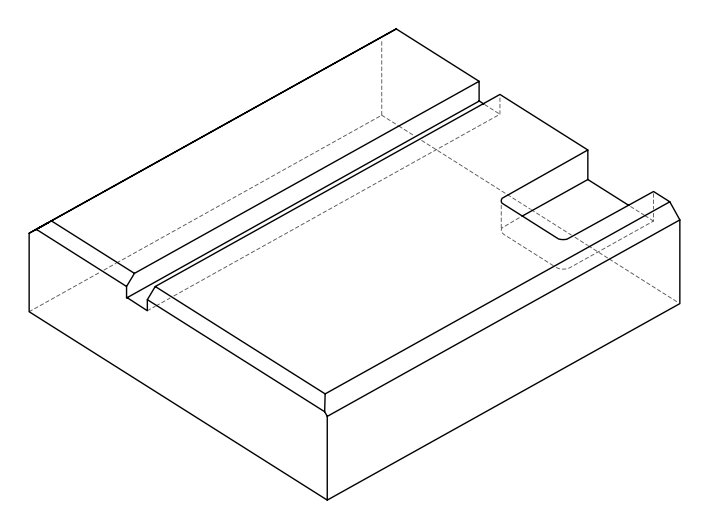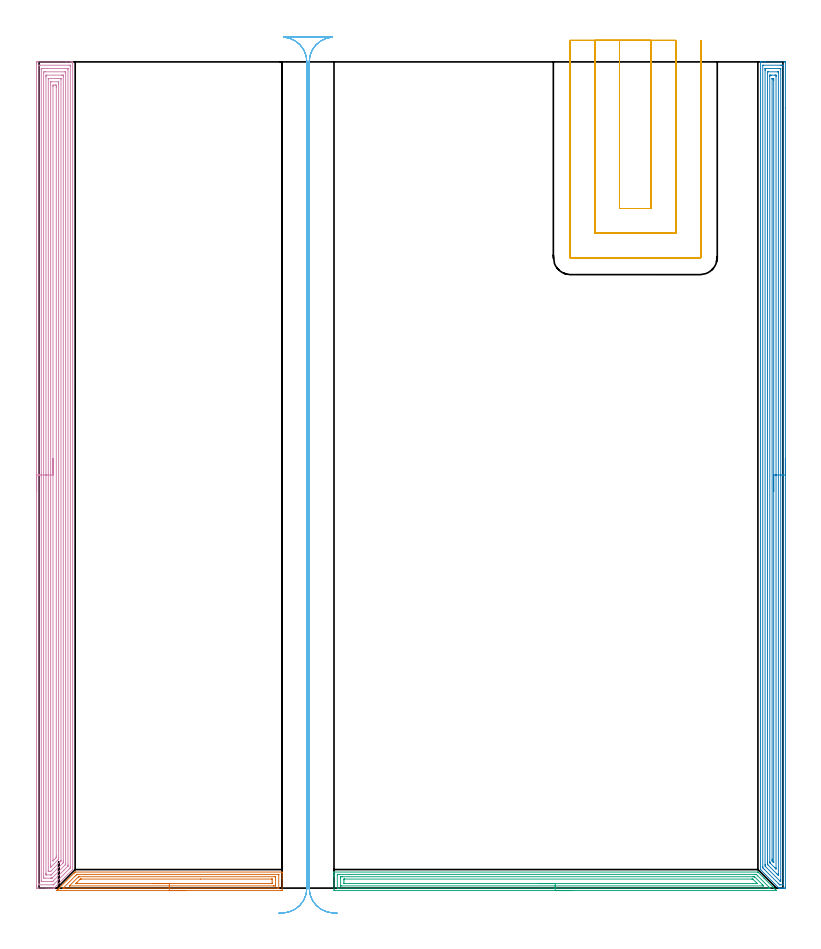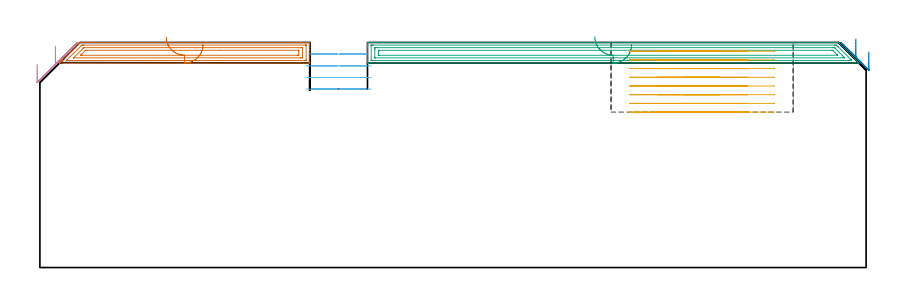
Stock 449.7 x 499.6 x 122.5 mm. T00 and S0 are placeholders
(PLAN: 6 operations, 2 tool changes, 95.4 min)
(1 AREA_MILL | FG_CHAMFER_SURFACE | UGT0205_001 | 4.47 min | 9319 mm3)
(2 AREA_MILL_1 | FG_CHAMFER_SURFACE_1 | UGT0205_001 | 24.01 min | 56952 mm3)
(3 AREA_MILL_2 | FG_CHAMFER_SURFACE_2 | UGT0205_001 | 8.67 min | 16696 mm3)
(4 AREA_MILL_3 | FG_CHAMFER_SURFACE_3 | UGT0205_001 | 32.14 min | 117841 mm3)
(5 MILL_SLOT | SLOT_PARTIAL_RECTANGULAR | UGT0201_094 | Follow Part, ap 5, ae 75% | 17.01 min | 481264 mm3)
(6 MILL_RECTANGULAR_SLOT | SLOT_RECTANGULAR | UGT0201_018 | Follow Part, ap 7.5, ae 75% | 9.05 min | 397722 mm3)
(TOOL UGT0205_001 | Chamfer Mill 20 x 3 x 45 deg. | D20 FL50 Z2)
(TOOL UGT0201_094 | End mill 20 mm | D20 FL38 Z4)
(TOOL UGT0201_018 | End mill 30 mm | D30 FL50 Z4)
(OP 1 AREA_MILL)
G17 G21 G94 G90
T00 M6
G54
G17 G0 G90 X88.75 Y-1.5 S1061 M3
G43 Z132.5 H0
Z121.3
G94 G1 X88.712 Z120.428 F250.
X88.598 Z119.564
X88.409 Z118.712
X88.147 Z117.88
X87.813 Z117.074
X87.41 Z116.3
X86.941 Z115.564
X86.41 Z114.872
X85.821 Z114.229
X85.178 Z113.64
X84.486 Z113.108
X83.75 Z112.64
X82.976 Z112.237
X82.17 Z111.903
X81.338 Z111.641
X80.486 Z111.452
X79.622 Z111.338
X78.75 Z111.3
X10.646
X10.604 Y-1.498
X10.608 Y-1.491 Z111.307
X10.784 Y-1.315 Z111.483
X10.951 Y-1.147 Z111.648
X11.113 Y-0.986 Z111.812
X11.231 Y-0.868 Z111.93
X11.388 Y-0.709 Z112.086
X11.541 Y-0.558 Z112.24
X11.678 Y-0.421 Z112.377
X11.826 Y-0.272 Z112.523
X11.968 Y-0.13 Z112.667
X12.125 Y0.027 Z112.824
X12.263 Y0.165 Z112.961
X16.597 Y4.497 Z117.297
X21.131 Y9.032 Z121.83
X21.388 Y9.289 Z122.088
X21.465 Y9.365 Z122.165
X21.728 Y9.626 Z122.421
X21.805 Y9.697 Z122.488
X21.963 Y9.7 Z122.5
X146.716
X146.89 Y9.697 Z122.489
X146.897 Y9.557 Z122.35
X146.9 Y9.409 Z122.209
Y9.192 Z121.992
Y8.472 Z121.267
Y7.238 Z120.035
Y5.849 Z118.644
Y-1.147 Z111.651
X146.896 Y-1.408 Z111.39
X146.89 Y-1.492 Z111.306
X146.803 Y-1.499 Z111.299
X146.269 Y-1.5 Z111.3
X78.75
Y-0.086 Z112.714
X15.238
X14.808 Y-0.084 Z112.716
X14.614 Y-0.082 Z112.718
X14.485 Y-0.079 Z112.721
X14.544 Y-0.014 Z112.786
X14.623 Y0.07 Z112.87
X14.808 Y0.258 Z113.058
X14.982 Y0.432 Z113.232
X22.056 Y7.506 Z120.306
X22.149 Y7.598 Z120.398
X22.504 Y7.943 Z120.743
X22.857 Y8.279 Z121.079
X23.052 Y8.281 Z121.081
X23.751 Y8.285 Z121.085
X23.942 Y8.286 Z121.086
X144.671 Y8.285 Z121.085
X144.839 Y8.283 Z121.083
X144.879 Y8.28 Z121.08
X144.89 Y8.278 Z121.078
X144.893 Y8.266 Z121.066
X144.897 Y8.232 Z121.032
X144.9 Y8.062 Z120.862
Y0.192 Z112.992
X144.897 Y0.055 Z112.855
X144.891 Y-0.054 Z112.746
X144.888 Y-0.08 Z112.72
X144.875 Y-0.081 Z112.719
X144.832 Y-0.083 Z112.717
X144.48 Y-0.085 Z112.715
X144.289 Y-0.086 Z112.714
X78.75
Y1.328 Z114.128
X18.537 Y1.329 Z114.129
X18.42 Y1.33 Z114.13
X18.385 Y1.332 Z114.132
X18.358 Y1.334 Z114.134
X18.369 Y1.358 Z114.158
X18.385 Y1.384 Z114.184
X18.431 Y1.432 Z114.232
X18.476 Y1.477 Z114.277
X23.751 Y6.752 Z119.552
X23.852 Y6.845 Z119.645
X23.874 Y6.862 Z119.662
X23.892 Y6.865 Z119.665
X23.937 Y6.868 Z119.668
X24.123 Y6.871 Z119.671
X142.541
X142.692 Y6.87 Z119.67
X142.843 Y6.866 Z119.666
X142.879 Y6.865 Z119.665
X142.89 Y6.844 Z119.644
X142.895 Y6.791 Z119.591
X142.898 Y6.723 Z119.523
X142.9 Y6.52 Z119.32
Y2.148 Z114.948
X142.893 Y1.477 Z114.277
X142.89 Y1.375 Z114.175
X142.885 Y1.335 Z114.135
X142.839 Y1.333 Z114.133
X142.692 Y1.331 Z114.131
X141.949 Y1.329 Z114.129
X141.797 Y1.328 Z114.128
X78.75
Y2.743 Z115.543
X22.857
X22.455 Y2.744 Z115.544
X22.328 Y2.746 Z115.546
X22.273 Y2.75 Z115.55
X22.216 Y2.756 Z115.556
X22.255 Y2.799 Z115.599
X22.324 Y2.872 Z115.672
X22.674 Y3.226 Z116.026
X22.857 Y3.408 Z116.208
X24.645 Y5.196 Z117.996
X24.872 Y5.414 Z118.214
X24.905 Y5.445 Z118.245
X24.947 Y5.45 Z118.25
X25.05 Y5.453 Z118.253
X25.54 Y5.456 Z118.256
X97.669 Y5.457 Z118.257
X140.749
X140.799 Y5.456 Z118.256
X140.85 Y5.454 Z118.254
X140.885 Y5.451 Z118.251
X140.89 Y5.409 Z118.209
X140.9 Y4.977 Z117.777
Y3.229 Z116.029
X140.89 Y2.791 Z115.591
X140.878 Y2.749 Z115.549
X140.799 Y2.747 Z115.547
X140.667 Y2.744 Z115.544
X140.502 Y2.743 Z115.543
X140.009
X78.75
X77.878 Z115.581
X77.013 Z115.695
X76.162 Z115.883
X75.33 Z116.146
X74.524 Z116.48
X73.75 Z116.882
X73.014 Z117.351
X72.322 Z117.882
X71.679 Z118.472
X71.09 Z119.115
X70.558 Z119.807
X70.09 Z120.543
X69.687 Z121.316
X69.353 Z122.122
X69.091 Z122.954
X68.902 Z123.806
X68.788 Z124.671
X68.75 Z125.543
G0 Z132.5
M5
M2
(OP 2 AREA_MILL_1)
G17 G21 G94 G90
T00 M6
G54
G17 G0 G90 X451.2 Y259.75 S1061 M3
G43 Z132.5 H0
Z117.4
G94 G1 Y259.712 Z116.528 F250.
Y259.598 Z115.664
Y259.409 Z114.812
Y259.147 Z113.98
Y258.813 Z113.174
Y258.41 Z112.4
Y257.941 Z111.664
Y257.41 Z110.972
Y256.821 Z110.329
Y256.178 Z109.74
Y255.486 Z109.209
Y254.75 Z108.74
Y253.976 Z108.337
Y253.17 Z108.003
Y252.338 Z107.741
Y251.486 Z107.552
Y250.622 Z107.438
Y249.75 Z107.4
Y1.019
X451.199 Y0.613 Z107.401
X451.194 Y0.132 Z107.402
X451.191 Y0.009 Z107.405
X450.719 Y0. Z107.876
X450.164 Z108.433
X449.835 Z108.761
X449.28 Z109.316
X448.952 Z109.644
X448.294 Z110.306
X447.842 Z110.758
X447.561 Z111.034
X447.422 Z111.174
X447.303 Y0.001 Z111.294
X447.296 Y0.003 Z111.3
X436.286 Y11.014 Z122.314
X436.146 Y11.156 Z122.451
X436.104 Y11.205 Z122.49
X436.1 Y11.328 Z122.5
Y499.334
X436.102 Y499.492 Z122.488
X436.115 Y499.5 Z122.476
X436.458 Z122.141
X436.807 Z121.792
X437.465 Z121.13
X438.677 Z119.92
X439.232 Z119.362
X450.719 Z107.879
X450.999 Y499.497 Z107.599
X451.192 Y499.49 Z107.406
X451.199 Y499.295 Z107.399
X451.2 Y471.638 Z107.4
Y249.75
X449.786 Z108.814
X449.785 Y2.188 Z108.815
X449.784 Y2.082 Z108.816
X449.782 Y2.031 Z108.818
X449.78 Y2.013 Z108.82
X449.74 Y2.01 Z108.86
X449.345 Y2.001 Z109.255
X448.068 Y2. Z110.532
X447.936 Y2.002 Z110.664
X447.831 Y2.005 Z110.769
X447.763 Y2.01 Z110.837
X447.715 Y2.047 Z110.885
X447.352 Y2.399 Z111.248
X438.348 Y11.402 Z120.252
X437.536 Y12.221 Z121.064
X437.521 Y12.328 Z121.079
X437.518 Y12.432 Z121.082
X437.515 Y12.643 Z121.085
X437.514 Y13.064 Z121.086
Y497.312
X437.516 Y497.418 Z121.084
X437.518 Y497.469 Z121.082
X437.52 Y497.487 Z121.08
X437.56 Y497.49 Z121.04
X437.955 Y497.499 Z120.645
X448.068 Y497.5 Z110.532
X448.952 Z109.648
X449.442 Y497.499 Z109.158
X449.671 Y497.493 Z108.929
X449.779 Y497.489 Z108.821
X449.785 Y497.152 Z108.815
Y497.101
X449.786 Y249.75 Z108.814
X448.372 Z110.228
X448.371 Y5.077 Z110.229
Y4.772
X448.367 Y4.185 Z110.233
X448.365 Y4.034 Z110.235
X448.356 Y4.01 Z110.244
X448.311 Y4.006 Z110.289
X448.247 Y4.004 Z110.353
X448.207 Y4.01 Z110.393
X448.122 Y4.084 Z110.478
X448.068 Y4.133 Z110.532
X448.015 Y4.185 Z110.585
X439.232 Y12.968 Z119.368
X439.088 Y13.114 Z119.512
X438.942 Y13.27 Z119.658
X438.936 Y13.414 Z119.664
X438.93 Y14.007 Z119.67
X438.929 Y14.313 Z119.671
Y494.423
Y494.729
X438.933 Y495.316 Z119.667
X438.935 Y495.466 Z119.665
X438.944 Y495.49 Z119.656
X438.989 Y495.495 Z119.611
X439.051 Y495.499 Z119.549
X447.886 Y495.5 Z110.714
X448.068 Y495.498 Z110.532
X448.25 Y495.494 Z110.35
X448.365 Y495.49 Z110.235
X448.367 Y495.417 Z110.233
X448.369 Y495.316 Z110.231
X448.371 Y495.009 Z110.229
X448.372 Y249.75 Z110.228
X446.957 Z111.643
Y8.649
X446.955 Y7.988 Z111.645
X446.952 Y7.756 Z111.648
X446.95 Y7.715 Z111.65
X446.941 Y7.72 Z111.659
X446.896 Y7.756 Z111.704
X446.301 Y8.348 Z112.299
X445.999 Y8.649 Z112.601
X440.642 Y14.007 Z117.958
X440.521 Y14.13 Z118.079
X440.426 Y14.23 Z118.174
X440.364 Y14.297 Z118.236
X440.35 Y14.341 Z118.25
X440.345 Y14.668 Z118.255
X440.343 Y15.793 Z118.257
Y493.3
X440.344 Y493.395 Z118.256
X440.347 Y493.453 Z118.253
X440.349 Y493.48 Z118.251
X440.361 Y493.49 Z118.239
X441.029 Y493.5 Z117.571
X446.33 Z112.27
X446.734 Y493.495 Z111.866
X446.935 Y493.49 Z111.665
X446.951 Y493.487 Z111.649
X446.953 Y493.472 Z111.647
X446.956 Y493.436 Z111.644
X446.957 Y493.384 Z111.643
Y492.866
Y249.75
X445.543 Z113.057
Y12.094
X445.542 Y11.967 Z113.058
X445.537 Y11.712 Z113.063
X445.534 Y11.576 Z113.066
X445.496 Y11.609 Z113.104
X445.417 Y11.684 Z113.183
X444.877 Y12.221 Z113.723
X441.883 Y15.216 Z116.717
X441.812 Y15.289 Z116.788
X441.778 Y15.327 Z116.822
X441.765 Y15.345 Z116.835
X441.762 Y15.412 Z116.838
X441.758 Y15.666 Z116.842
X441.757 Y15.793 Z116.843
Y490.978
X441.758 Y491.105 Z116.842
X441.764 Y491.36 Z116.836
X441.769 Y491.491 Z116.831
X441.803 Y491.494 Z116.797
X441.883 Y491.497 Z116.717
X442.124 Y491.5 Z116.476
X442.766 Z115.834
X444.775 Z113.825
X445.417 Y491.496 Z113.183
X445.508 Y491.493 Z113.092
X445.53 Y491.491 Z113.07
X445.536 Y491.401 Z113.064
X445.54 Y491.232 Z113.06
X445.543 Y490.978 Z113.057
Y490.851
Y249.75
X444.129 Z114.471
X444.128 Y15.793 Z114.472
X444.126 Y15.511 Z114.474
X444.125 Y15.456 Z114.475
X444.123 Y15.443 Z114.477
X444.109 Y15.451 Z114.491
X444.039 Y15.516 Z114.561
X443.755 Y15.793 Z114.845
X443.65 Y15.9 Z114.95
X443.262 Y16.298 Z115.338
X443.178 Y16.4 Z115.422
X443.175 Y16.525 Z115.425
X443.173 Y16.686 Z115.427
X443.171 Y17.17 Z115.429
Y17.579
X443.172 Y489.065 Z115.428
X443.173 Y489.307 Z115.427
X443.176 Y489.427 Z115.424
X443.178 Y489.48 Z115.422
X443.227 Y489.492 Z115.373
X443.65 Y489.496 Z114.95
X444.107 Z114.493
X444.121 Y489.49 Z114.479
X444.124 Y489.479 Z114.476
X444.127 Y489.065 Z114.473
X444.129 Y488.581 Z114.471
Y488.172
Y249.75
Y248.878 Z114.509
Y248.013 Z114.623
Y247.162 Z114.812
Y246.33 Z115.074
Y245.524 Z115.408
Y244.75 Z115.811
Y244.014 Z116.28
Y243.322 Z116.811
Y242.679 Z117.4
Y242.09 Z118.043
Y241.558 Z118.735
Y241.09 Z119.471
Y240.687 Z120.245
Y240.353 Z121.051
Y240.091 Z121.883
Y239.902 Z122.735
Y239.788 Z123.6
Y239.75 Z124.471
G0 Z132.5
M5
M2
(OP 3 AREA_MILL_2)
G17 G21 G94 G90
T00 M6
G54
G17 G0 G90 X322.05 Y-1.5 S1061 M3
G43 Z132.5 H0
Z121.3
G94 G1 X322.012 Z120.428 F250.
X321.898 Z119.564
X321.709 Z118.712
X321.447 Z117.88
X321.113 Z117.074
X320.71 Z116.3
X320.242 Z115.564
X319.71 Z114.872
X319.121 Z114.229
X318.478 Z113.64
X317.786 Z113.108
X317.05 Z112.64
X316.276 Z112.237
X315.47 Z111.903
X314.638 Z111.641
X313.786 Z111.452
X312.922 Z111.338
X312.05 Z111.3
X178.92
X178.562 Y-1.497 Z111.302
X178.31 Y-1.493 Z111.304
X178.306 Y-1.147 Z111.651
X178.3 Y-0.54 Z112.257
Y6.723 Z119.517
Y7.259 Z120.055
Y7.598 Z120.394
Y8.133 Z120.929
Y8.472 Z121.267
Y9.426 Z122.226
X178.303 Y9.566 Z122.358
X178.31 Y9.698 Z122.489
X178.473 Y9.7 Z122.5
X434.458
X434.595 Y9.697 Z122.489
X434.683 Y9.619 Z122.416
X438.333 Y5.967 Z118.767
X443.564 Y0.737 Z113.535
X443.7 Y0.602 Z113.398
X443.84 Y0.461 Z113.259
X443.992 Y0.309 Z113.107
X444.137 Y0.165 Z112.96
X444.584 Y-0.284 Z112.516
X444.882 Y-0.581 Z112.217
X445.011 Y-0.709 Z112.087
X445.361 Y-1.061 Z111.739
X445.544 Y-1.244 Z111.556
X445.645 Y-1.344 Z111.455
X445.776 Y-1.479 Z111.319
X445.783 Y-1.495 Z111.303
X445.776 Y-1.499 Z111.299
X312.05 Y-1.5 Z111.3
Y-0.086 Z112.714
X180.707
X180.515 Y-0.085 Z112.715
X180.355 Y-0.081 Z112.719
X180.321 Y-0.079 Z112.721
X180.31 Y-0.063 Z112.737
X180.306 Y-0.033 Z112.767
X180.301 Y0.125 Z112.925
Y7.995 Z120.795
X180.304 Y8.129 Z120.929
X180.31 Y8.234 Z121.034
X180.32 Y8.279 Z121.079
X180.356 Y8.281 Z121.081
X180.707 Y8.285 Z121.085
X180.898 Y8.286 Z121.086
X181.6
X432.671 Y8.285 Z121.085
X432.863
X433.565 Y8.279 Z121.079
X434.252 Y7.598 Z120.398
X434.458 Y7.392 Z120.192
X441.248 Y0.602 Z113.402
X441.606 Y0.242 Z113.042
X441.87 Y-0.031 Z112.769
X441.905 Y-0.079 Z112.721
X441.816 Y-0.082 Z112.718
X441.606 Y-0.085 Z112.715
X441.415 Y-0.086 Z112.714
X440.713
X312.05
Y1.328 Z114.128
X182.645 Y1.329 Z114.129
X182.494 Y1.331 Z114.131
X182.343 Y1.334 Z114.134
X182.31 Y1.336 Z114.136
X182.306 Y1.363 Z114.163
X182.303 Y1.413 Z114.213
X182.301 Y1.477 Z114.277
X182.3 Y1.666 Z114.466
Y5.849 Z118.649
Y6.038 Z118.838
X182.304 Y6.723 Z119.523
X182.307 Y6.818 Z119.618
X182.31 Y6.86 Z119.66
X182.349 Y6.865 Z119.665
X182.494 Y6.867 Z119.667
X183.236 Y6.871 Z119.671
X183.387
X431.627
X431.778 Y6.87 Z119.67
X432.527 Y6.864 Z119.664
X432.671 Y6.73 Z119.53
X432.678 Y6.723 Z119.523
X437.139 Y2.262 Z115.062
X437.921 Y1.477 Z114.277
X438.032 Y1.36 Z114.16
X438.042 Y1.335 Z114.135
X437.139 Y1.329 Z114.129
X312.05 Y1.328 Z114.128
Y2.743 Z115.543
X184.774
X184.442 Y2.744 Z115.544
X184.391 Y2.745 Z115.545
X184.339 Y2.749 Z115.549
X184.31 Y2.757 Z115.557
X184.308 Y2.803 Z115.603
X184.3 Y3.207 Z116.007
Y4.956 Z117.756
Y4.974 Z117.774
X184.308 Y5.402 Z118.202
X184.31 Y5.449 Z118.249
X184.385 Y5.452 Z118.252
X184.517 Y5.456 Z118.256
X184.681 Y5.457 Z118.257
X430.884
X431.285 Y5.456 Z118.256
X431.407 Y5.453 Z118.253
X431.466 Y5.45 Z118.25
X431.501 Y5.438 Z118.238
X431.564 Y5.38 Z118.18
X431.778 Y5.173 Z117.973
X433.88 Y3.07 Z115.87
X434.167 Y2.778 Z115.578
X434.195 Y2.746 Z115.546
X434.194 Y2.745 Z115.545
X434.172 Y2.744 Z115.544
X434.128 Y2.743 Z115.543
X312.05
X311.178 Z115.581
X310.314 Z115.695
X309.462 Z115.883
X308.63 Z116.146
X307.824 Z116.48
X307.05 Z116.882
X306.314 Z117.351
X305.622 Z117.882
X304.979 Z118.472
X304.39 Z119.115
X303.858 Z119.807
X303.39 Z120.543
X302.987 Z121.316
X302.653 Z122.122
X302.391 Z122.954
X302.202 Z123.806
X302.088 Z124.671
X302.05 Z125.543
G0 Z132.5
M5
M2
(OP 4 AREA_MILL_3)
G17 G21 G94 G90
T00 M6
G54
G17 G0 G90 X-1.5 Y239.75 S1061 M3
G43 Z132.5 H0
Z110.7
G94 G1 Y239.788 Z109.828 F250.
Y239.902 Z108.964
Y240.091 Z108.112
Y240.353 Z107.28
Y240.687 Z106.474
Y241.09 Z105.7
Y241.559 Z104.964
Y242.09 Z104.272
Y242.679 Z103.629
Y243.322 Z103.04
Y244.014 Z102.508
Y244.75 Z102.04
Y245.524 Z101.637
Y246.33 Z101.303
Y247.162 Z101.041
Y248.014 Z100.852
Y248.879 Z100.738
Y249.75 Z100.7
Y498.617
X-1.498 Y498.887 Z100.702
X-1.492 Y499.493 Z100.706
X-1.486 Y499.496 Z100.711
X-0.877 Y499.5 Z101.32
X16.383 Z118.579
X18.784 Z120.979
X19.448 Z121.648
X19.837 Z122.036
X20.235 Y499.499 Z122.426
X20.247 Y499.498 Z122.439
X20.297 Y499.49 Z122.488
X20.3 Y499.334 Z122.5
Y11.328
X20.296 Y11.205 Z122.489
X20.216 Y11.114 Z122.413
X9.251 Y0.15 Z111.448
X9.116 Y0.017 Z111.313
X9.093 Y0.001 Z111.289
X8.745 Y0. Z110.945
X7.831 Z110.031
X7.166 Z109.362
X5.94 Z108.137
X4.485 Z106.68
X-1.11 Y0.001 Z101.087
X-1.486 Y0.004 Z100.711
X-1.492 Y0.007 Z100.706
X-1.497 Y0.613 Z100.703
X-1.5 Y1.235 Z100.7
Y249.75
X-0.086 Z102.114
X-0.085 Y497.203 Z102.115
X-0.083 Y497.305 Z102.117
X-0.076 Y497.49 Z102.124
X0.016 Y497.494 Z102.216
X0.512 Y497.5 Z102.712
X18.385 Z120.585
X18.784 Y497.498 Z120.984
X18.84 Y497.495 Z121.04
X18.869 Y497.491 Z121.069
X18.879 Y497.406 Z121.079
X18.884 Y497.203 Z121.084
X18.885 Y497.101 Z121.085
X18.886 Y497. Z121.086
X18.885 Y13.114 Z121.085
X18.884 Y13.014 Z121.084
X18.865 Y12.221 Z121.065
X18.827 Y12.178 Z121.027
X18.813 Y12.163 Z121.013
X8.953 Y2.304 Z111.153
X8.684 Y2.045 Z110.884
X8.642 Y2.01 Z110.842
X8.582 Y2.005 Z110.782
X8.458 Y2.001 Z110.658
X0.415 Y2. Z102.615
X0.016 Y2.002 Z102.216
X-0.04 Y2.005 Z102.16
X-0.07 Y2.009 Z102.13
X-0.079 Y2.094 Z102.121
X-0.084 Y2.297 Z102.116
X-0.085 Y2.399 Z102.115
X-0.086 Y2.501 Z102.114
Y249.75
X1.328 Z103.528
X1.329 Y494.897 Z103.529
X1.331 Y495.316 Z103.531
X1.333 Y495.434 Z103.533
X1.335 Y495.484 Z103.535
X1.435 Y495.49 Z103.635
X1.621 Y495.498 Z103.821
X1.804 Y495.499 Z104.004
X2.513 Y495.5 Z104.713
X17.181 Y495.499 Z119.381
X17.304 Y495.498 Z119.504
X17.402 Y495.494 Z119.602
X17.462 Y495.49 Z119.662
X17.465 Y495.472 Z119.665
X17.467 Y495.316 Z119.667
X17.471 Y494.842 Z119.671
Y14.007
X17.469 Y13.534 Z119.669
X17.466 Y13.324 Z119.666
X17.464 Y13.276 Z119.664
X17.427 Y13.235 Z119.627
X17.314 Y13.114 Z119.514
X15.026 Y10.825 Z117.226
X8.669 Y4.468 Z110.869
X8.383 Y4.185 Z110.583
X8.217 Y4.027 Z110.417
X8.196 Y4.01 Z110.396
X8.152 Y4.006 Z110.352
X8.059 Y4.004 Z110.259
X7.35 Y4. Z109.55
X7.166 Z109.366
X1.619 Y4.001 Z103.819
X1.496 Y4.002 Z103.696
X1.398 Y4.006 Z103.598
X1.338 Y4.01 Z103.538
X1.335 Y4.028 Z103.535
X1.333 Y4.185 Z103.533
X1.329 Y4.659 Z103.529
X1.328 Y249.75 Z103.528
X2.743 Z104.943
Y492.637
X2.75 Y493.477 Z104.95
X3.591 Y493.499 Z105.791
X3.621 Y493.5 Z105.821
X15.239 Y493.499 Z117.439
X16.05 Y493.476 Z118.25
X16.057 Y492.682 Z118.257
Y492.637
Y14.9
X16.055 Y14.476 Z118.255
X16.053 Y14.371 Z118.253
X16.05 Y14.322 Z118.25
X16.029 Y14.289 Z118.229
X15.927 Y14.182 Z118.127
X15.758 Y14.007 Z117.958
X8.059 Y6.309 Z110.259
X7.889 Y6.141 Z110.089
X7.784 Y6.042 Z109.984
X7.754 Y6.015 Z109.954
X7.705 Y6.01 Z109.905
X7.598 Y6.006 Z109.798
X7.166 Y6. Z109.366
X7.136 Z109.336
X3.561 Y6.001 Z105.761
X2.75 Y6.024 Z104.95
X2.743 Y6.818 Z104.943
Y6.863
Y249.75
X4.157 Z106.357
Y490.285
X4.159 Y490.851 Z106.359
X4.161 Y491.174 Z106.361
X4.167 Y491.49 Z106.367
X4.485 Y491.496 Z106.685
X4.73 Y491.499 Z106.93
X13.666 Y491.5 Z115.866
X14.315 Y491.498 Z116.515
X14.563 Y491.496 Z116.763
X14.622 Y491.49 Z116.822
X14.636 Y491.473 Z116.836
X14.638 Y491.421 Z116.838
X14.642 Y490.851 Z116.842
X14.643 Y490.523 Z116.843
Y16.359
X14.641 Y15.793 Z116.841
X14.639 Y15.47 Z116.839
X14.636 Y15.361 Z116.836
X14.571 Y15.281 Z116.771
X14.315 Y15.015 Z116.515
X14.258 Y14.957 Z116.458
X7.951 Y8.649 Z110.151
X7.557 Y8.258 Z109.757
X7.426 Y8.13 Z109.626
X7.32 Y8.03 Z109.52
X7.286 Y8.01 Z109.486
X7.247 Y8.006 Z109.447
X7.166 Y8.003 Z109.366
X6.922 Y8. Z109.122
X4.485 Y8.001 Z106.685
X4.237 Y8.004 Z106.437
X4.178 Y8.01 Z106.378
X4.164 Y8.027 Z106.364
X4.162 Y8.079 Z106.362
X4.158 Y8.649 Z106.358
X4.157 Y8.977 Z106.357
Y249.75
X5.571 Z107.771
X5.572 Y488.872 Z107.772
X5.573 Y489.065 Z107.773
X5.578 Y489.414 Z107.778
X5.582 Y489.49 Z107.782
X5.691 Y489.495 Z107.891
X5.838 Y489.499 Z108.038
X12.987 Z115.187
X13.173 Y489.495 Z115.373
X13.213 Y489.49 Z115.413
X13.222 Y489.487 Z115.422
X13.224 Y489.472 Z115.424
X13.227 Y489.43 Z115.427
X13.229 Y489.258 Z115.429
Y489.065
X13.228 Y16.686 Z115.428
X13.227 Y16.511 Z115.427
X13.224 Y16.424 Z115.424
X13.222 Y16.385 Z115.422
X13.197 Y16.357 Z115.397
X13.031 Y16.184 Z115.231
X12.645 Y15.793 Z114.845
X12.587 Y15.734 Z114.787
X7.166 Y10.314 Z109.366
X6.906 Y10.063 Z109.106
X6.866 Y10.026 Z109.066
X6.821 Y10.01 Z109.021
X6.704 Y10.004 Z108.904
X6.272 Y10.001 Z108.472
X5.813 Z108.013
X5.627 Y10.005 Z107.827
X5.587 Y10.01 Z107.787
X5.578 Y10.013 Z107.778
X5.575 Y10.028 Z107.775
X5.573 Y10.07 Z107.773
X5.571 Y10.242 Z107.771
Y10.435
Y249.75
X6.985 Z109.185
X6.986 Y487.279 Z109.186
X6.987 Y487.458 Z109.187
X6.989 Y487.483 Z109.189
X6.992 Y487.49 Z109.192
X7.001 Y487.494 Z109.201
X7.055 Y487.498 Z109.255
X7.166 Y487.499 Z109.366
X11.634 Z113.834
X11.708 Y487.498 Z113.908
X11.767 Y487.494 Z113.967
X11.801 Y487.491 Z114.001
X11.808 Y487.457 Z114.008
X11.811 Y487.279 Z114.011
X11.813 Y487.1 Z114.013
X11.815 Y486.386 Z114.015
Y486.206
X11.814 Y18.472 Z114.014
X11.813 Y18.293 Z114.013
X11.808 Y17.579 Z114.008
X11.802 Y17.411 Z114.002
X11.634 Y17.237 Z113.834
X11.361 Y16.959 Z113.561
X11.089 Y16.686 Z113.289
X7.341 Y12.939 Z109.541
X7.166 Y12.768 Z109.366
X6.997 Y12.606 Z109.197
X6.99 Y12.934 Z109.19
X6.987 Y13.114 Z109.187
X6.986 Y13.294 Z109.186
X6.985 Y14.007 Z109.185
Y249.75
X8.4 Z110.6
Y484.6
X8.402 Y485.151 Z110.602
X8.407 Y485.493 Z110.607
X8.946 Y485.5 Z111.146
X9.84 Z112.04
X10.393 Y485.493 Z112.593
X10.399 Y484.941 Z112.599
X10.4 Y484.6 Z112.6
Y484.047
Y19.365
X10.398 Y18.815 Z112.598
X10.393 Y18.472 Z112.593
X10.13 Y18.189 Z112.33
X9.847 Y17.895 Z112.047
X8.559 Y16.605 Z110.759
X8.516 Y16.563 Z110.716
X8.446 Y16.499 Z110.646
X8.407 Y16.465 Z110.607
X8.403 Y16.501 Z110.603
X8.401 Y16.573 Z110.601
X8.4 Y16.686 Z110.6
Y16.919
Y249.75
Y250.622 Z110.638
Y251.487 Z110.751
Y252.338 Z110.94
Y253.17 Z111.203
Y253.976 Z111.536
Y254.75 Z111.939
Y255.486 Z112.408
Y256.178 Z112.939
Y256.821 Z113.528
Y257.411 Z114.172
Y257.942 Z114.864
Y258.41 Z115.6
Y258.813 Z116.373
Y259.147 Z117.179
Y259.409 Z118.011
Y259.598 Z118.863
Y259.712 Z119.728
Y259.75 Z120.6
G0 Z132.5
M5
M2
(OP 5 MILL_SLOT)
G17 G21 G94 G90
T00 M6
G54
G17 G0 G90 X350.9 Y512.5 S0 M3
G43 Z132.5 H0
Z117.762
G94 G1 Y509.5 F250.
Y410.9 F500.
X370.
Y509.5
Y512.5 F250.
X335.9
Y509.5
Y395.9 F500.
X385.
Y509.5
Y512.5 F250.
X320.9
Y509.5
Y381.4 F500.
G3 X321.4 Y380.9 R0.5
G1 X399.5
G3 X400. Y381.4 R0.5
G1 Y509.5
Y512.5 F250.
G0 X350.9 Z113.025
G1 Y509.5
Y410.9 F500.
X370.
Y509.5
Y512.5 F250.
X335.9
Y509.5
Y395.9 F500.
X385.
Y509.5
Y512.5 F250.
X320.9
Y509.5
Y381.4 F500.
G3 X321.4 Y380.9 R0.5
G1 X399.5
G3 X400. Y381.4 R0.5
G1 Y509.5
Y512.5 F250.
G0 X350.9 Z108.287
G1 Y509.5
Y410.9 F500.
X370.
Y509.5
Y512.5 F250.
X335.9
Y509.5
Y395.9 F500.
X385.
Y509.5
Y512.5 F250.
X320.9
Y509.5
Y381.4 F500.
G3 X321.4 Y380.9 R0.5
G1 X399.5
G3 X400. Y381.4 R0.5
G1 Y509.5
Y512.5 F250.
G0 X350.9 Z103.55
G1 Y509.5
Y410.9 F500.
X370.
Y509.5
Y512.5 F250.
X335.9
Y509.5
Y395.9 F500.
X385.
Y509.5
Y512.5 F250.
X320.9
Y509.5
Y381.4 F500.
G3 X321.4 Y380.9 R0.5
G1 X399.5
G3 X400. Y381.4 R0.5
G1 Y509.5
Y512.5 F250.
G0 X350.9 Z98.812
G1 Y509.5
Y410.9 F500.
X370.
Y509.5
Y512.5 F250.
X335.9
Y509.5
Y395.9 F500.
X385.
Y509.5
Y512.5 F250.
X320.9
Y509.5
Y381.4 F500.
G3 X321.4 Y380.9 R0.5
G1 X399.5
G3 X400. Y381.4 R0.5
G1 Y509.5
Y512.5 F250.
G0 X350.9 Z94.075
G1 Y509.5
Y410.9 F500.
X370.
Y509.5
Y512.5 F250.
X335.9
Y509.5
Y395.9 F500.
X385.
Y509.5
Y512.5 F250.
X320.9
Y509.5
Y381.4 F500.
G3 X321.4 Y380.9 R0.5
G1 X399.5
G3 X400. Y381.4 R0.5
G1 Y509.5
Y512.5 F250.
G0 X350.9 Z89.337
G1 Y509.5
Y410.9 F500.
X370.
Y509.5
Y512.5 F250.
X335.9
Y509.5
Y395.9 F500.
X385.
Y509.5
Y512.5 F250.
X320.9
Y509.5
Y381.4 F500.
G3 X321.4 Y380.9 R0.5
G1 X399.5
G3 X400. Y381.4 R0.5
G1 Y509.5
Y512.5 F250.
G0 X350.9 Z84.6
G1 Y509.5
Y410.9 F500.
X370.
Y509.5
Y512.5 F250.
X335.9
Y509.5
Y395.9 F500.
X385.
Y509.5
Y512.5 F250.
X320.9
Y509.5
Y381.4 F500.
G3 X321.4 Y380.9 R0.5
G1 X399.5
G3 X400. Y381.4 R0.5
G1 Y509.5
Y512.5 F250.
G0 Z132.5
M5
M2
(OP 6 MILL_RECTANGULAR_SLOT)
G17 G21 G94 G90
T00 M6
G54
G17 G0 G90 X178.069 Y-15.295 S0 M3
G43 Z132.5 H0
Z116.15
G94 G1 X175.136 Y-14.663 F250.
G2 X163.3 Y0. R15. F500.
G1 Y499.5
G2 X177.352 Y514.47 R15.
G1 Y514.5
X147.848
Y514.47
G2 X161.9 Y499.5 R15.
G1 Y0.
G2 X150.079 Y-14.659 R15.
G1 X147.147 Y-15.295 F250.
G0 X180.346 Y-15.16 Z109.8
G1 X177.352 Y-14.97
G2 X163.3 Y0. R15. F500.
G1 Y499.5
G2 X177.352 Y514.47 R15.
G1 Y514.5
X147.848
Y514.47
G2 X161.9 Y499.5 R15.
G1 Y0.
G2 X147.848 Y-14.97 R15.
G1 X144.854 Y-15.16 F250.
G0 X180.346 Z103.45
G1 X177.352 Y-14.97
G2 X163.3 Y0. R15. F500.
G1 Y499.5
G2 X177.352 Y514.47 R15.
G1 Y514.5
X147.848
Y514.47
G2 X161.9 Y499.5 R15.
G1 Y0.
G2 X147.848 Y-14.97 R15.
G1 X144.854 Y-15.16 F250.
G0 X180.346 Z97.1
G1 X177.352 Y-14.97
G2 X163.3 Y0. R15. F500.
G1 Y499.5
G2 X177.352 Y514.47 R15.
G1 Y514.5
X147.848
Y514.47
G2 X161.9 Y499.5 R15.
G1 Y0.
G2 X147.848 Y-14.97 R15.
G1 X144.854 Y-15.16 F250.
G0 Z132.5
M5
M2
